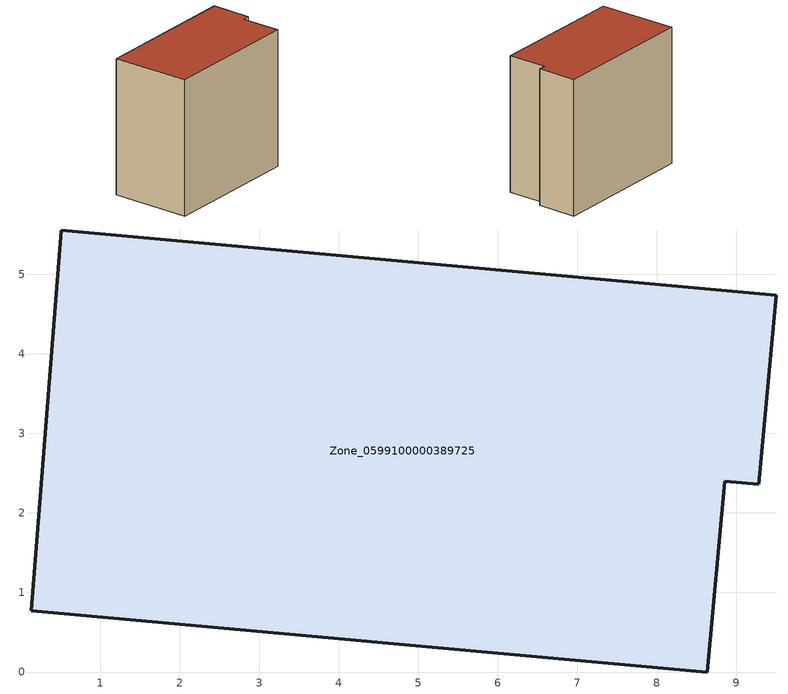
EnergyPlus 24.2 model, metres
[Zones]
Zone_0599100000389725
 floor ground (C_G): 9.28,2.36 8.85,2.4 8.63,0 0.13,0.77 0.51,5.56 9.5,4.74 z0
 wall outside (C_F): 8.85,2.4 9.28,2.36 9.5,4.74 0.51,5.56 0.13,0.77 8.63,0 8.85,2.4 z0:8.38
 roof outside (C_R): 0.51,5.56 0.13,0.77 8.63,0 8.85,2.4 9.28,2.36 9.5,4.74 z8.38
[BUILDING]
Pand.0599100000389725: North Axis=0; Terrain=City; Loads Convergence Tolerance Value=0.04; Temperature Convergence Tolerance Value=0.4; Solar Distribution=FullExterior; Maximum Number of Warmup Days=25; Minimum Number of Warmup Days=1
[Site:Location]
Rotterdam.The.Hague.AP_ZH_NLD Design_Conditions: Latitude=51.96; Longitude=4.45; Time Zone=1; Elevation=-4.5
[SITE:GROUNDTEMPERATURE:BUILDINGSURFACE]
18, 18, 18, 18, 18, 18, 18, 18, 18, 18, 18, 18
[MATERIAL] Thermal Absorptance=0.9; Solar Absorptance=0.7; Visible Absorptance=0.7
Name | Roughness | Thickness | Conductivity | Density | Specific Heat
G.TI.1992-2005 | MediumSmooth | 0.15 | 0.06 | 540 | 1210
F.TI.1992-2005 | Rough | 0.3 | 0.12 | 1920 | 840
R.TI.1992-2005 | MediumRough | 0.2 | 0.08 | 1500 | 1000
[CONSTRUCTION]
C_G: G.TI.1992-2005
C_F: F.TI.1992-2005
C_R: R.TI.1992-2005
[ZONE]
Zone_0599100000389725: Type=1; Multiplier=1; Ceiling Height=Autocalculate; Volume=Autocalculate; Floor Area=autocalculate; Part of Total Floor Area=Yes
[ZONEINFILTRATION:DESIGNFLOWRATE]
Infil_Zone_0599100000389725: Zone or ZoneList or Space or SpaceList=Zone_0599100000389725; Schedule=AlwaysOn; Design Flow Rate Calculation Method=Flow/Area; Flow Rate per Floor Area=0.0015; Constant Term Coefficient=1; Temperature Term Coefficient=0; Velocity Term Coefficient=0; Velocity Squared Term Coefficient=0
[HVACTEMPLATE:ZONE:IDEALLOADSAIRSYSTEM]
Zone_0599100000389725: Maximum Heating Supply Air Temperature=50; Minimum Cooling Supply Air Temperature=13; Maximum Heating Supply Air Humidity Ratio=0.0156; Minimum Cooling Supply Air Humidity Ratio=0.0077; Heating Limit=NoLimit; Cooling Limit=NoLimit; Dehumidification Control Type=ConstantSensibleHeatRatio; Cooling Sensible Heat Ratio=0.7; Dehumidification Setpoint=60; Humidification Control Type=None; Humidification Setpoint=30; Outdoor Air Method=None; Outdoor Air Flow Rate per Person=0.00944; Outdoor Air Flow Rate per Zone Floor Area=0; Outdoor Air Flow Rate per Zone=0; Demand Controlled Ventilation Type=None; Outdoor Air Economizer Type=NoEconomizer; Heat Recovery Type=None; Sensible Heat Recovery Effectiveness=0.7; Latent Heat Recovery Effectiveness=0.65
[ZONECONTROL:THERMOSTAT]
ThermostatControl_Zone_0599100000389725: Zone or ZoneList=Zone_0599100000389725; Control Type Schedule=DualSetpointControlType; Control 1=Thermostat_Zone_0599100000389725; Temperature Difference Between Cutout And Setpoint=0
[THERMOSTATSETPOINT:DUALSETPOINT]
Thermostat_Zone_0599100000389725: Heating Setpoint Temperature Schedule=HeatingSetpoint_Zone_0599100000389725; Cooling Setpoint Temperature Schedule=CoolingSetpoint_Zone_0599100000389725
[SCHEDULE:COMPACT]
HeatingSetpoint_Zone_0599100000389725: Through: 12/31, For: AllDays, Until: 24:00, 21
CoolingSetpoint_Zone_0599100000389725: Through: 12/31, For: AllDays, Until: 24:00, 24
DualSetpointControlType: Through: 12/31, For: AllDays, Until: 24:00, 4
AlwaysOn: Through: 12/31, For: AllDays, Until: 24:00, 1
